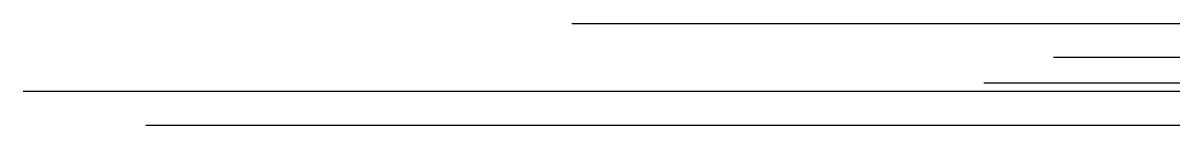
# Model space of a CAD drawing. Extents: x -1951 to 2029, y -1958 to 1511.
# Drawn here: x -1951 to -604, y -151 to -31 of the extents above; entities that cross this region are included whole.
import ezdxf

# ---------------------------------------------------------------- set-up
doc = ezdxf.new("R2010")
doc.units = 0
doc.layers.add('CONSTRUCTION', color=7, linetype='CONTINUOUS')

msp = doc.modelspace()

# ---------------------------------------------------------------- linework, layer by layer
at = {"layer": 'CONSTRUCTION', "color": 6}
for p, q in [((-1308.9, -30.9), (1354, -30.9)), ((807.8, -70.9), (-745.5, -70.9)), ((1007.8, -100.9), (-826.7, -100.9)), ((1893.9, -110.9), (-1951.1, -110.9)), ((2029, -150.9), (-1807.3, -150.9))]:
    msp.add_line(p, q, dxfattribs=at)

doc.saveas('drawing.dxf')
